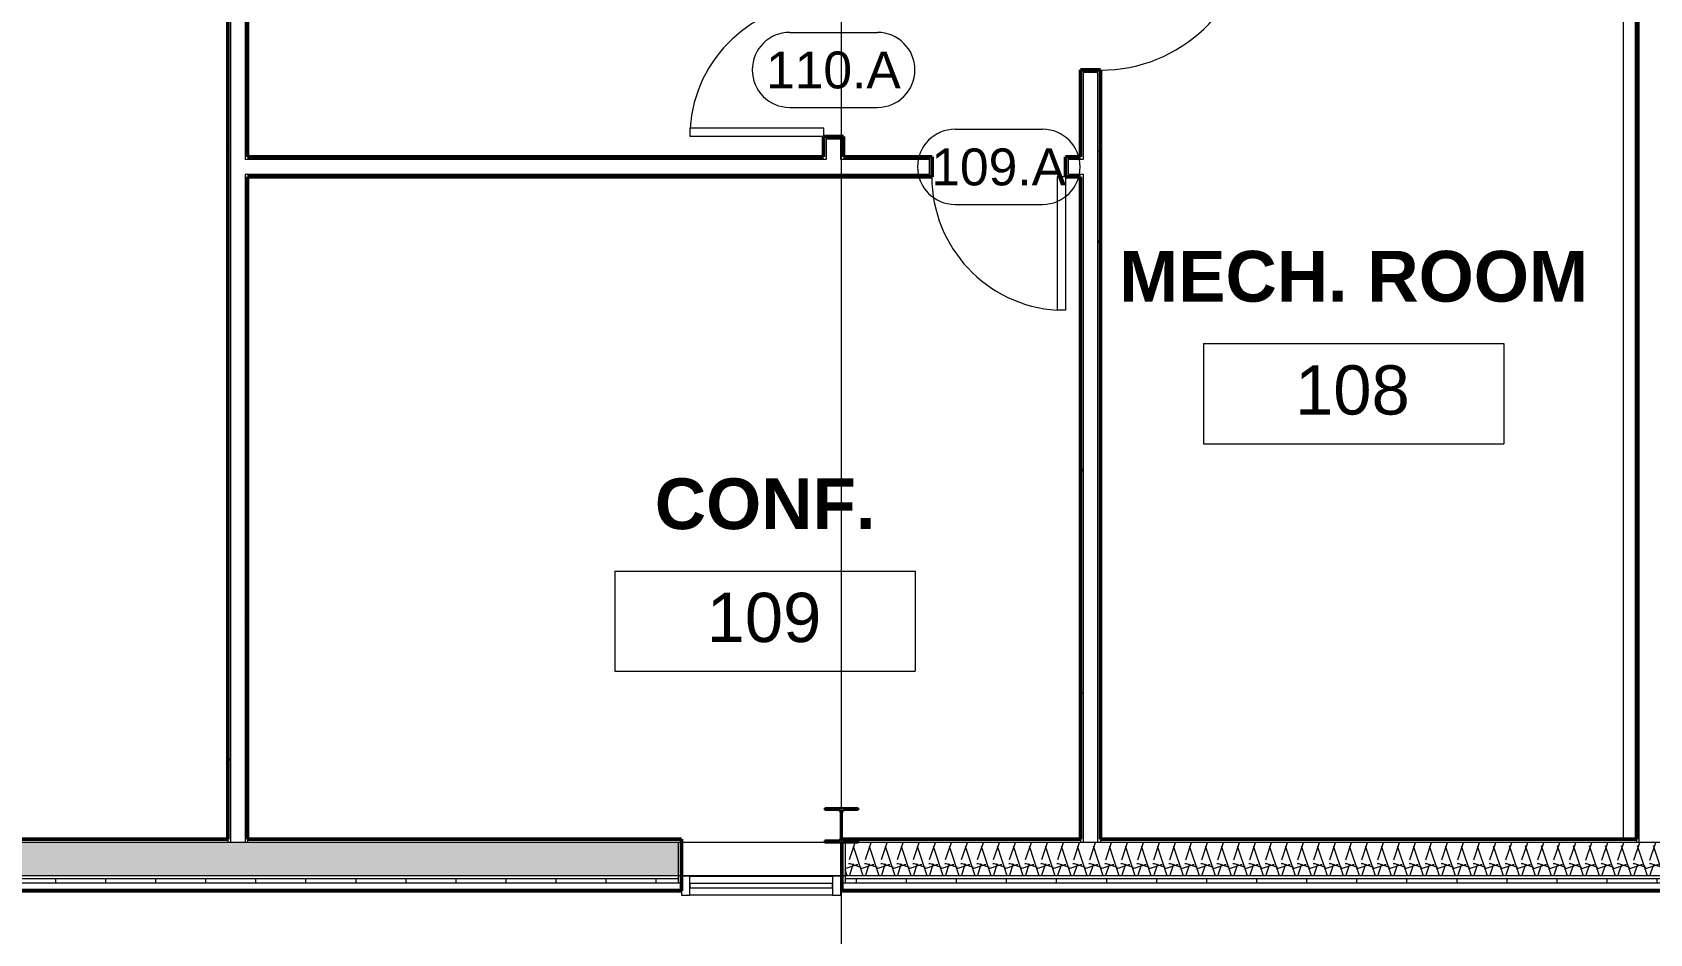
# Model space of a CAD drawing. Header units: inches. Extents: x 15537 to 31673, y -30778 to -16067.
# Drawn here: x 24918.4 to 25306.2, y -22809.2 to -22593.1 of the extents above; entities that cross this region are included whole.
import ezdxf

# ---------------------------------------------------------------- set-up
doc = ezdxf.new("R2010")
doc.units = ezdxf.units.IN
doc.header["$MEASUREMENT"] = 0
doc.linetypes.add('Grid Line 1_2_', pattern=[0.875, 0.5, -0.125, 0.125, -0.125])
for name, color, linetype, lineweight in [('A-AREA', 32, 'Continuous', 9), ('A-AREA-IDEN', 2, 'Continuous', 9), ('A-DOOR', 31, 'Continuous', 13), ('A-DOOR-IDEN', 31, 'Continuous', 9), ('A-GLAZ-CURT', 52, 'Continuous', 9), ('A-GLAZ-CWMG', 51, 'Continuous', 9), ('A-WALL', 113, 'Continuous', 13), ('A-WALL-PATT', 111, 'Continuous', 50), ('I-WALL', 2, 'Continuous', 13), ('L-SITE-WALL', 31, 'Continuous', 13), ('S-BEAM', 12, 'Continuous', 9), ('S-COLS', 52, 'Continuous', 9), ('S-GRID', 1, 'Continuous', 9)]:
    doc.layers.add(name, color=color, linetype=linetype, lineweight=lineweight)
doc.styles.add('Arial_1', font='arial.ttf', dxfattribs={"height": 8.851796})
doc.styles.add('Arial_2', font='arial.ttf', dxfattribs={"height": 11.802395})
doc.styles.add('Arial_B_1', font='arialbd.ttf', dxfattribs={"height": 12.177074})
pattern_1 = [(0, (0, 0), (30.72, 7.68), [1.267, -21.773, 1.267, -21.773, -122.88]), (0, (0, 0), (30.72, 7.68), [-46.08, 1.267, -44.813, 1.267, -21.773, -53.76]), (0, (0, 0), (30.72, 7.68), [-115.2, 1.267, -14.093, 1.267, -37.133]), (120, (11.52, 3.84), (-22.0110751, 22.7643004), [1.267, -21.773, 1.267, -21.773, -122.88]), (120, (11.52, 3.84), (-22.0110751, 22.7643004), [-46.08, 1.267, -44.813, 1.267, -21.773, -53.76]), (120, (11.52, 3.84), (-22.0110751, 22.7643004), [-115.2, 1.267, -14.093, 1.267, -37.133]), (240, (15.36, 19.2), (-8.7089249, -30.4443004), [1.267, -21.773, 1.267, -21.773, -122.88]), (240, (15.36, 19.2), (-8.7089249, -30.4443004), [-46.08, 1.267, -44.813, 1.267, -21.773, -53.76]), (240, (15.36, 19.2), (-8.7089249, -30.4443004), [-115.2, 1.267, -14.093, 1.267, -37.133])]
pattern_2 = [(161.57, (0.48, 0.48), (-3.839953776, -1.544e-05), [0, -27.322, 3.034, 0]), (18.43, (-0.48, 0.48), (-3.839953776, 1.544e-05), [0, -27.322, 3.034, 0]), (108.43, (0.48, 0.48), (1.919622, -9.60052459), [9.106, -21.25]), (71.57, (-0.48, 0.48), (1.919622, 9.60052459), [9.106, -21.25])]
pattern_3 = [(0, (0, 0), (0, 12), []), (90, (0, 0), (-12, 7e-16), [])]

# ---------------------------------------------------------------- blocks, each defined once
blk = doc.blocks.new('W-Wide Flange-C_- Enlarged6')
at = {"layer": 'S-COLS'}
h = blk.add_hatch(dxfattribs=at)
h.set_pattern_fill('FP_7', color=256, style=0, pattern_type=2)
h.set_pattern_definition([(225, (25112.39, -22783.178), (9.503515, -9.503515), []), (225, (25112.39, -22797.578), (9.503515, -9.503515), [])])
h.paths.add_polyline_path([(-4, 4.13), (-4, 3.69), (-0.84, 3.69), (-0.35, 3.49), (-0.14, 3), (-0.14, -3), (-0.35, -3.49), (-0.84, -3.69), (-4, -3.69), (-4, -4.12), (4, -4.12), (4, -3.69), (0.84, -3.69), (0.35, -3.49), (0.14, -3), (0.14, 3), (0.35, 3.49), (0.84, 3.69), (4, 3.69), (4, 4.13)], flags=0)
at = {"layer": 'S-COLS', "lineweight": 30}
for p, q in [((4, 4.13), (-4, 4.13)), ((-4, 4.13), (-4, 3.69)), ((4, 3.69), (4, 4.13)), ((-4, 3.69), (-0.84, 3.69)), ((-0.14, 3), (-0.14, -3)), ((0.14, -3), (0.14, 3)), ((0.84, 3.69), (4, 3.69)), ((-0.84, -3.69), (-4, -3.69)), ((-4, -3.69), (-4, -4.12)), ((4, -3.69), (0.84, -3.69)), ((4, -4.12), (4, -3.69)), ((-4, -4.12), (4, -4.12))]:
    blk.add_line(p, q, dxfattribs=at)
for centre, start, end in [((-0.84, 3), 0, 90), ((0.84, 3), 90, 180), ((-0.84, -3), 270, 0), ((0.84, -3), 180, 270)]:
    blk.add_arc(centre, 0.691, start, end, dxfattribs=at)
blk = doc.blocks.new('Single-Flush - _- Enlarged1')
at = {"layer": 'A-DOOR', "lineweight": 20}
for p, q in [((14, -2.37), (14, -34.38)), ((16, -2.37), (14, -2.37)), ((16, -2.37), (16, -34.38)), ((16, -34.38), (14, -34.38))]:
    blk.add_line(p, q, dxfattribs=at)
at = {"layer": 'A-DOOR', "lineweight": 9}
blk.add_arc((16, -2.37), 32.07, 180, 266.4241, dxfattribs=at)
blk = doc.blocks.new('Single-Flush - _- Enlarged2')
at = {"layer": 'A-DOOR', "lineweight": 20}
for p, q in [((14, -2.37), (14, -34.38)), ((16, -2.37), (14, -2.37)), ((16, -2.37), (16, -34.38)), ((16, -34.38), (14, -34.38))]:
    blk.add_line(p, q, dxfattribs=at)
at = {"layer": 'A-DOOR', "lineweight": 9}
blk.add_arc((16, -2.37), 32.07, 180, 266.4241, dxfattribs=at)
blk = doc.blocks.new('Single-Flush - _- Enlarged4')
at = {"layer": 'A-DOOR', "lineweight": 20}
for p, q in [((16, -2.37), (16, -38.39)), ((18, -2.37), (16, -2.37)), ((18, -2.37), (18, -38.39)), ((18, -38.39), (16, -38.39))]:
    blk.add_line(p, q, dxfattribs=at)
at = {"layer": 'A-DOOR', "lineweight": 9}
blk.add_arc((18, -2.37), 36.07, 180, 266.8211, dxfattribs=at)
blk = doc.blocks.new('Rectangular Mul_- Enlarged27')
at = {"layer": 'A-GLAZ-CWMG', "lineweight": 20}
for p, q in [((-2, 1.5), (0, 1.5)), ((-2, -3), (-2, 1.5)), ((0, 1.5), (0, -3)), ((0, -3), (-2, -3))]:
    blk.add_line(p, q, dxfattribs=at)
blk = doc.blocks.new('Rectangular Mul_- Enlarged14')
at = {"layer": 'A-GLAZ-CWMG', "lineweight": 20}
for p, q in [((0, 1.5), (-2, 1.5)), ((-2, 1.5), (-2, -3)), ((0, -3), (0, 1.5)), ((-2, -3), (0, -3))]:
    blk.add_line(p, q, dxfattribs=at)
blk = doc.blocks.new('Girt_C - 8_D-12_- Enlarged3')
at = {"layer": 'S-BEAM'}
for p, q in [((25108.39, -22787.3), (25074.08, -22787.3)), ((25074.08, -22795.3), (25112.52, -22795.3))]:
    blk.add_line(p, q, dxfattribs=at)
blk = doc.blocks.new('System Panel - _- Enlarged3')
at = {"layer": 'A-GLAZ-CURT', "lineweight": 13}
for p, q in [((17.09375, 1.25), (-17.09375, 1.25)), ((-17.09375, 1.25), (-17.09375, 0.25)), ((-17.09375, 0.25), (17.09375, 0.25)), ((17.09375, 0.25), (17.09375, 1.25))]:
    blk.add_line(p, q, dxfattribs=at)
at = {"layer": 'A-GLAZ-CURT'}
for p, q in [((-17.09375, 0.25), (-17.09375, 1.25)), ((17.09375, 1.25), (-17.09375, 1.25)), ((-17.09375, 0.25), (17.09375, 0.25)), ((17.09375, 1.25), (17.09375, 0.25))]:
    blk.add_line(p, q, dxfattribs=at)
blk = doc.blocks.new('Rectangular Mul_- Enlarged46')
at = {"layer": 'A-GLAZ-CWMG'}
for p, q in [((25834.02, -22795.43), (25799.83, -22795.43)), ((25834.02, -22799.93), (25799.83, -22799.93))]:
    blk.add_line(p, q, dxfattribs=at)
blk = doc.blocks.new('Door Tag - Door_- Enlarged0')
at = {"layer": 'A-DOOR-IDEN'}
for p, q in [((-0.109375, 0.09375), (0.109375, 0.09375)), ((-0.109375, -0.09375), (0.109375, -0.09375))]:
    blk.add_line(p, q, dxfattribs=at)
for centre, start, end in [((-0.109375, 0), 90, 270), ((0.109375, 0), 270, 90)]:
    blk.add_arc(centre, 0.09375, start, end, dxfattribs=at)
blk = doc.blocks.new('Room Tag - Room_- Enlarged0')
at = {"layer": 'A-AREA-IDEN'}
for p, q in [((-0.375, -0.0625), (-0.375, -0.3125)), ((-0.375, -0.0625), (0.375, -0.0625)), ((0.375, -0.0625), (0.375, -0.3125)), ((-0.375, -0.3125), (0.375, -0.3125))]:
    blk.add_line(p, q, dxfattribs=at)

msp = doc.modelspace()

# ---------------------------------------------------------------- hatches: boundary and pattern name
at = {"layer": 'A-WALL-PATT', "lineweight": 9}
h = msp.add_hatch(dxfattribs=at)
h.set_pattern_fill('FP_13', color=256, style=0, pattern_type=2)
h.set_pattern_definition(pattern_1)
h.paths.add_polyline_path([(24965.265, -22787.303), (24965.89, -22787.303), (24965.89, -22370.178), (24969.39, -22370.178), (24969.39, -22369.553), (24965.265, -22369.553), (24965.265, -22786.553)], flags=0)
h = msp.add_hatch(dxfattribs=at)
h.set_pattern_fill('FP_13', color=256, style=0, pattern_type=2)
h.set_pattern_definition(pattern_1)
h.paths.add_polyline_path([(24970.015, -22787.303), (24970.015, -22627.053), (24969.39, -22627.053), (24969.39, -22787.303)], flags=0)
h.paths.add_polyline_path([(24969.39, -22623.553), (24970.015, -22623.553), (24970.015, -22495.053), (24969.39, -22495.053), (24969.39, -22550.465)], flags=0)
h.paths.add_polyline_path([(24970.015, -22491.553), (24970.015, -22369.553), (24969.39, -22369.553), (24969.39, -22491.553)], flags=0)
h = msp.add_hatch(dxfattribs=at)
h.set_pattern_fill('FP_13', color=256, style=0, pattern_type=2)
h.set_pattern_definition(pattern_1)
h.paths.add_polyline_path([(25108.14, -22622.928), (25108.765, -22622.928), (25108.765, -22618.678), (25110.515, -22618.678), (25110.515, -22618.053), (25108.14, -22618.053)], flags=0)
h.paths.add_polyline_path([(25108.14, -22586.053), (25110.515, -22586.053), (25110.515, -22585.428), (25108.765, -22585.428), (25108.765, -22495.053), (25108.14, -22495.053), (25108.14, -22550.465)], flags=0)
h.paths.add_polyline_path([(25108.14, -22491.553), (25108.765, -22491.553), (25108.765, -22488.678), (25110.515, -22488.678), (25110.515, -22488.053), (25108.14, -22488.053), (25108.14, -22490.928)], flags=0)
h.paths.add_polyline_path([(25110.515, -22456.053), (25110.515, -22455.428), (25108.765, -22455.428), (25108.765, -22369.553), (25108.14, -22369.553), (25108.14, -22456.053)], flags=0)
h = msp.add_hatch(dxfattribs=at)
h.set_pattern_fill('FP_13', color=256, style=0, pattern_type=2)
h.set_pattern_definition(pattern_1)
h.paths.add_polyline_path([(25112.89, -22622.928), (25112.89, -22618.053), (25110.515, -22618.053), (25110.515, -22618.678), (25112.265, -22618.678), (25112.265, -22622.928)], flags=0)
h.paths.add_polyline_path([(25110.515, -22586.053), (25112.89, -22586.053), (25112.89, -22488.053), (25110.515, -22488.053), (25110.515, -22488.678), (25112.265, -22488.678), (25112.265, -22585.428), (25110.515, -22585.428)], flags=0)
h.paths.add_polyline_path([(25110.515, -22456.053), (25112.89, -22456.053), (25112.89, -22369.553), (25108.765, -22369.553), (25108.765, -22370.178), (25112.265, -22370.178), (25112.265, -22455.428), (25110.515, -22455.428)], flags=0)
h = msp.add_hatch(dxfattribs=at)
h.set_pattern_fill('FP_13', color=256, style=0, pattern_type=2)
h.set_pattern_definition(pattern_1)
h.paths.add_polyline_path([(25170.39, -22787.303), (25170.39, -22627.053), (25169.765, -22627.053), (25169.765, -22787.303)], flags=0)
h.paths.add_polyline_path([(25169.765, -22623.553), (25170.39, -22623.553), (25170.39, -22602.678), (25172.14, -22602.678), (25172.14, -22602.053), (25169.765, -22602.053), (25169.765, -22622.928)], flags=0)
h.paths.add_polyline_path([(25172.14, -22566.053), (25172.14, -22565.428), (25170.39, -22565.428), (25170.39, -22553.678), (25172.14, -22553.678), (25172.14, -22553.053), (25169.765, -22553.053), (25169.765, -22566.053)], flags=0)
h.paths.add_polyline_path([(25172.14, -22517.053), (25172.14, -22516.428), (25170.39, -22516.428), (25170.39, -22405.678), (25172.14, -22405.678), (25172.14, -22405.053), (25169.765, -22405.053), (25169.765, -22517.053)], flags=0)
h.paths.add_polyline_path([(25172.14, -22373.053), (25172.14, -22372.428), (25170.39, -22372.428), (25170.39, -22369.553), (25169.765, -22369.553), (25169.765, -22373.053)], flags=0)
h = msp.add_hatch(dxfattribs=at)
h.set_pattern_fill('FP_13', color=256, style=0, pattern_type=2)
h.set_pattern_definition(pattern_1)
h.paths.add_polyline_path([(25173.89, -22787.303), (25174.515, -22787.303), (25174.515, -22602.053), (25172.14, -22602.053), (25172.14, -22602.678), (25173.89, -22602.678), (25173.89, -22786.553)], flags=0)
h.paths.add_polyline_path([(25174.515, -22566.053), (25174.515, -22561.053), (25173.89, -22561.053), (25173.89, -22565.428), (25172.14, -22565.428), (25172.14, -22566.053)], flags=0)
h.paths.add_polyline_path([(25174.515, -22557.553), (25174.515, -22553.053), (25172.14, -22553.053), (25172.14, -22553.678), (25173.89, -22553.678), (25173.89, -22557.553)], flags=0)
h.paths.add_polyline_path([(25174.515, -22517.053), (25174.515, -22405.053), (25172.14, -22405.053), (25172.14, -22405.678), (25173.89, -22405.678), (25173.89, -22516.428), (25172.14, -22516.428), (25172.14, -22517.053)], flags=0)
h.paths.add_polyline_path([(25172.14, -22373.053), (25174.515, -22373.053), (25174.515, -22369.553), (25170.39, -22369.553), (25170.39, -22370.178), (25173.89, -22370.178), (25173.89, -22372.428), (25172.14, -22372.428)], flags=0)
h = msp.add_hatch(dxfattribs=at)
h.set_pattern_fill('FP_13', color=256, style=0, pattern_type=2)
h.set_pattern_definition(pattern_1)
h.paths.add_polyline_path([(25303.64, -22787.303), (25303.64, -22561.053), (25303.015, -22561.053), (25303.015, -22787.303)], flags=0)
h.paths.add_polyline_path([(25303.015, -22557.553), (25303.64, -22557.553), (25303.64, -22369.553), (25303.015, -22369.553), (25303.015, -22556.928)], flags=0)
h = msp.add_hatch(dxfattribs=at)
h.set_pattern_fill('FP_13', color=256, style=0, pattern_type=2)
h.set_pattern_definition(pattern_1)
h.paths.add_polyline_path([(25133.515, -22625.303), (25134.14, -22625.303), (25134.14, -22622.928), (25112.265, -22622.928), (25112.265, -22623.553), (25133.515, -22623.553)], flags=0)
h.paths.add_polyline_path([(25166.765, -22625.303), (25166.765, -22623.553), (25169.765, -22623.553), (25169.765, -22622.928), (25166.14, -22622.928), (25166.14, -22625.303)], flags=0)
h.paths.add_polyline_path([(24970.015, -22623.553), (25108.765, -22623.553), (25108.765, -22622.928), (24970.015, -22622.928)], flags=0)
h = msp.add_hatch(dxfattribs=at)
h.set_pattern_fill('FP_13', color=256, style=0, pattern_type=2)
h.set_pattern_definition(pattern_1)
h.paths.add_polyline_path([(25130.831, -22627.678), (25134.14, -22627.678), (25134.14, -22625.303), (25133.515, -22625.303), (25133.515, -22627.053), (24970.015, -22627.053), (24970.015, -22627.678), (24992.159, -22627.678)], flags=0)
h.paths.add_polyline_path([(25166.14, -22627.678), (25169.765, -22627.678), (25169.765, -22627.053), (25166.765, -22627.053), (25166.765, -22625.303), (25166.14, -22625.303)], flags=0)
h = msp.add_hatch(dxfattribs=at)
h.set_pattern_fill('FP_14', color=256, style=0, pattern_type=2)
h.set_pattern_definition(pattern_2)
h.paths.add_polyline_path([(24298.802, -22795.303), (25073.328, -22795.303), (25073.328, -22787.303), (24244.765, -22787.303), (24244.765, -22795.303)], flags=0)
h = msp.add_hatch(dxfattribs=at)
h.set_pattern_fill('FP_14', color=256, style=0, pattern_type=2)
h.set_pattern_definition(pattern_2)
h.paths.add_polyline_path([(25269.502, -22795.303), (25335.995, -22795.303), (25335.995, -22787.303), (25113.265, -22787.303), (25113.265, -22795.303), (25130.831, -22795.303)], flags=0)
h = msp.add_hatch(dxfattribs=at)
h.set_pattern_fill('FP_16', color=256, style=0, pattern_type=2)
h.set_pattern_definition(pattern_3)
h.paths.add_polyline_path([(24244.765, -22797.053), (25073.328, -22797.053), (25073.328, -22796.053), (24244.765, -22796.053)], flags=0)
h = msp.add_hatch(dxfattribs=at)
h.set_pattern_fill('FP_16', color=256, style=0, pattern_type=2)
h.set_pattern_definition(pattern_3)
h.paths.add_polyline_path([(25335.995, -22797.053), (25335.995, -22796.053), (25113.265, -22796.053), (25113.265, -22797.053), (25269.502, -22797.053)], flags=0)

# ---------------------------------------------------------------- linework, layer by layer
at = {"layer": 'A-AREA'}
msp.add_line((25299.89, -22561.678), (25299.89, -22786.553), dxfattribs=at)
at = {"layer": 'A-WALL'}
for p, q in [((24965.89, -22370.178), (24965.89, -22787.303)), ((24969.39, -22495.053), (24969.39, -22623.553)), ((25303.64, -22561.053), (25303.64, -22787.303)), ((25170.39, -22602.678), (25170.39, -22623.553)), ((25173.89, -22602.678), (25170.39, -22602.678)), ((25173.89, -22787.303), (25173.89, -22602.678)), ((25108.765, -22618.678), (25108.765, -22623.553)), ((25112.265, -22618.678), (25108.765, -22618.678)), ((25112.265, -22623.553), (25112.265, -22618.678)), ((25108.765, -22623.553), (24969.39, -22623.553)), ((25133.515, -22623.553), (25112.265, -22623.553)), ((25133.515, -22627.053), (25133.515, -22623.553)), ((25166.765, -22623.553), (25166.765, -22627.053)), ((25170.39, -22623.553), (25166.765, -22623.553)), ((24969.39, -22627.053), (24969.39, -22787.303)), ((24969.39, -22627.053), (25133.515, -22627.053)), ((25166.765, -22627.053), (25170.39, -22627.053)), ((25170.39, -22627.053), (25170.39, -22787.303)), ((25073.328, -22787.303), (24826.89, -22787.303)), ((24965.265, -22786.553), (24965.265, -22787.303)), ((24970.015, -22786.553), (24970.015, -22787.303)), ((25073.328, -22797.053), (25073.328, -22787.303)), ((25113.265, -22787.303), (25113.265, -22797.053)), ((25335.995, -22787.303), (25116.39, -22787.303)), ((25169.765, -22786.553), (25169.765, -22787.303)), ((25174.515, -22786.553), (25174.515, -22787.303)), ((25303.015, -22786.553), (25303.015, -22787.303)), ((25073.328, -22795.303), (24244.765, -22795.303)), ((25335.995, -22795.303), (25113.265, -22795.303)), ((25074.078, -22797.053), (24244.015, -22797.053)), ((25074.078, -22798.553), (24244.015, -22798.553)), ((25073.328, -22796.053), (24244.765, -22796.053)), ((25336.745, -22797.053), (25112.515, -22797.053)), ((25336.745, -22798.553), (25112.515, -22798.553)), ((25335.995, -22796.053), (25113.265, -22796.053))]:
    msp.add_line(p, q, dxfattribs=at)
at = {"layer": 'I-WALL', "lineweight": 50}
for p, q in [((24965.265, -22369.553), (24965.265, -22786.553)), ((24970.015, -22622.928), (24970.015, -22495.678)), ((25303.015, -22561.678), (25303.015, -22786.553)), ((25174.515, -22602.053), (25169.765, -22602.053)), ((25169.765, -22602.053), (25169.765, -22622.928)), ((25174.515, -22786.553), (25174.515, -22602.053)), ((25112.89, -22618.053), (25108.14, -22618.053)), ((25108.14, -22618.053), (25108.14, -22622.928)), ((25112.89, -22622.928), (25112.89, -22618.053)), ((25108.14, -22622.928), (24970.015, -22622.928)), ((25134.14, -22622.928), (25112.89, -22622.928)), ((25134.14, -22627.678), (25134.14, -22622.928)), ((25169.765, -22622.928), (25166.14, -22622.928)), ((25166.14, -22622.928), (25166.14, -22627.678)), ((24970.015, -22786.553), (24970.015, -22627.678)), ((24970.015, -22627.678), (25134.14, -22627.678)), ((25166.14, -22627.678), (25169.765, -22627.678)), ((25169.765, -22627.678), (25169.765, -22786.553))]:
    msp.add_line(p, q, dxfattribs=at)
at = {"layer": 'L-SITE-WALL', "lineweight": 50}
for p, q in [((24965.265, -22786.553), (24823.19, -22786.553)), ((25074.078, -22786.553), (24970.015, -22786.553)), ((25074.078, -22798.928), (25074.078, -22786.553)), ((25112.515, -22787.303), (25112.515, -22798.928)), ((25169.765, -22786.553), (25112.69, -22786.553)), ((25303.015, -22786.553), (25174.515, -22786.553)), ((24244.015, -22798.928), (25074.078, -22798.928)), ((25112.515, -22798.928), (25336.745, -22798.928))]:
    msp.add_line(p, q, dxfattribs=at)
at = {"layer": 'S-GRID', "linetype": 'Grid Line 1_2_'}
for p, q in [((25112.39, -23095.8), (25112.39, -20550.053)), ((25112.39, -23413.241), (25112.39, -20902.428)), ((26427.342, -22787.303), (21471.359, -22787.303)), ((26719.064, -22787.303), (21790.207, -22787.303)), ((26379.342, -22795.303), (21519.359, -22795.303)), ((26671.064, -22795.303), (21852.863, -22795.303))]:
    msp.add_line(p, q, dxfattribs=at)

# ---------------------------------------------------------------- block references
at = {"layer": 'A-AREA-IDEN', "xscale": 95.99999999999994, "yscale": 95.99999999999994, "zscale": 95.99999999999994}
for p in [(25235.204, -22661.702), (25094.102, -22716.252)]:
    msp.add_blockref('Room Tag - Room_- Enlarged0', p, dxfattribs=at)
at = {"layer": 'A-DOOR'}
for name, p, rotation in [('Single-Flush - _- Enlarged4', (25172.14, -22584.053), 90), ('Single-Flush - _- Enlarged2', (25110.515, -22602.053), 270)]:
    msp.add_blockref(name, p, dxfattribs=dict(at, rotation=rotation))
msp.add_blockref('Single-Flush - _- Enlarged1', (25150.14, -22625.303), dxfattribs=at)
at = {"layer": 'A-DOOR-IDEN', "xscale": 95.99999999999994, "yscale": 95.99999999999994, "zscale": 95.99999999999994}
for p in [(25110.515, -22602.053), (25150.14, -22625.303)]:
    msp.add_blockref('Door Tag - Door_- Enlarged0', p, dxfattribs=at)
at = {"layer": 'A-GLAZ-CURT'}
msp.add_blockref('System Panel - _- Enlarged3', (25093.171, -22798.428), dxfattribs=at)
at = {"layer": 'A-GLAZ-CWMG', "rotation": 180}
msp.add_blockref('Rectangular Mul_- Enlarged14', (25074.078, -22798.428), dxfattribs=at)
at = {"layer": 'A-GLAZ-CWMG'}
msp.add_blockref('Rectangular Mul_- Enlarged46', (-723.75, 0), dxfattribs=at)
at = {"layer": 'A-GLAZ-CWMG', "extrusion": (0, 0, -1), "rotation": 180}
msp.add_blockref('Rectangular Mul_- Enlarged27', (-25112.265, -22798.428), dxfattribs=at)
at = {"layer": 'S-BEAM'}
msp.add_blockref('Girt_C - 8_D-12_- Enlarged3', (0, 0), dxfattribs=at)
at = {"layer": 'S-COLS', "rotation": 180}
msp.add_blockref('W-Wide Flange-C_- Enlarged6', (25112.39, -22783.178), dxfattribs=at)

# ---------------------------------------------------------------- texts
at = {"layer": 'A-AREA-IDEN', "attachment_point": 2, "line_spacing_factor": 0.938532}
for s, insert, char_height, width, style in [('MECH. ROOM', (25235.214, -22645.453), 12.1771, 130.464, 'Arial_B_1'), ('108', (25234.928, -22672.895), 11.8024, 32.832, 'Arial_2'), ('CONF.', (25094.112, -22700.003), 12.1771, 61.488, 'Arial_B_1'), ('109', (25093.826, -22727.445), 11.8024, 32.832, 'Arial_2')]:
    msp.add_mtext(s, dxfattribs=dict(at, insert=insert, char_height=char_height, width=width, style=style))
at = {"layer": 'A-DOOR-IDEN', "char_height": 8.8518, "width": 38.556, "attachment_point": 2, "line_spacing_factor": 0.938532, "style": 'Arial_1'}
for s, insert in [('110.A', (25110.474, -22597.648)), ('109.A', (25150.099, -22620.898))]:
    msp.add_mtext(s, dxfattribs=dict(at, insert=insert))

doc.saveas('drawing.dxf')
